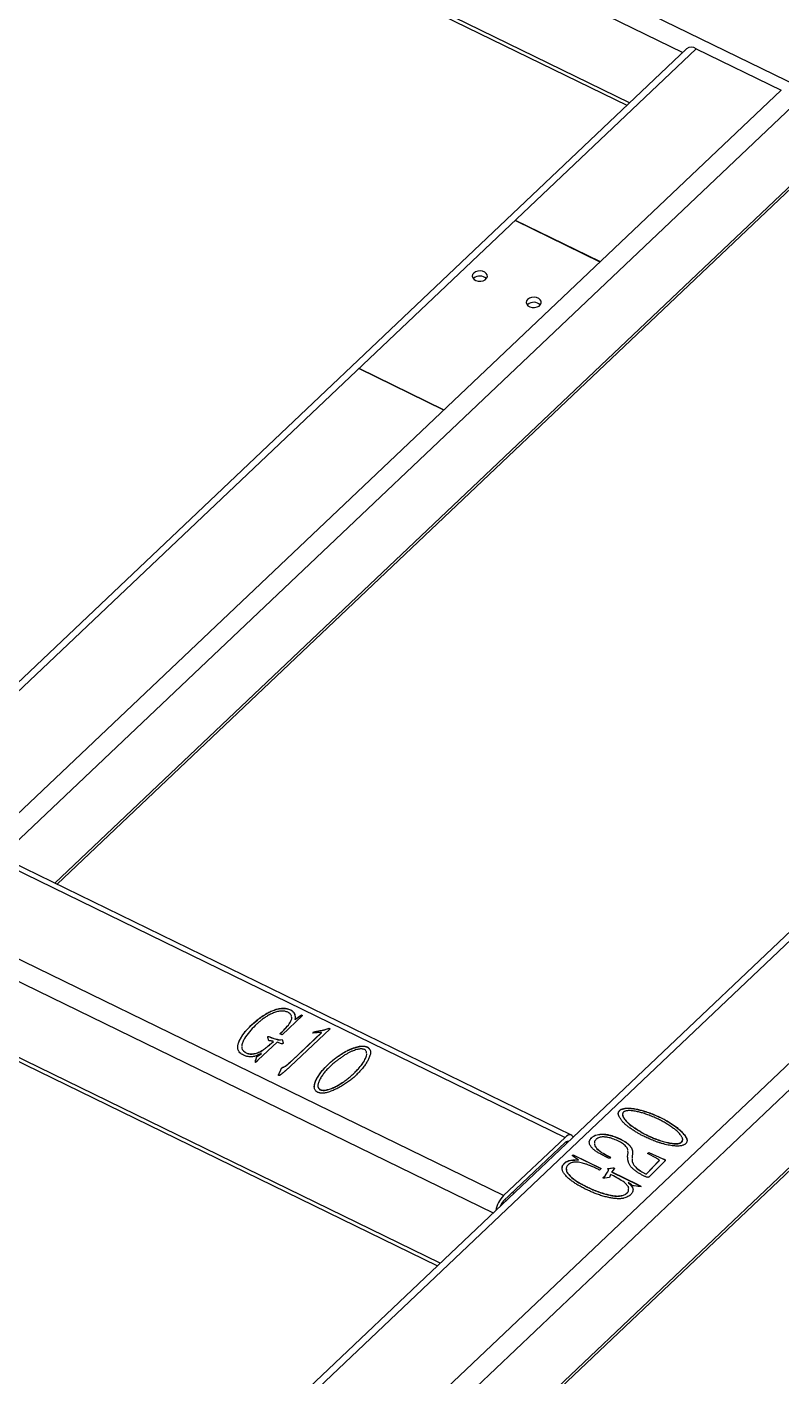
# Model space of a CAD drawing. Header units: millimetres. Extents: x 0 to 14850, y 0 to 10500.
# Drawn here: x 10816 to 12231, y 3456 to 5988 of the extents above; entities that cross this region are included whole.
import ezdxf

# ---------------------------------------------------------------- set-up
doc = ezdxf.new("R2010")
doc.units = ezdxf.units.MM
doc.header["$LTSCALE"] = 50

msp = doc.modelspace()

# ---------------------------------------------------------------- linework, layer by layer
for p, q in [((9587.6, 7139.7), (12046.7, 5940.6)), ((9587.9, 6989.4), (11942.1, 5841.4)), ((11947.1, 5846.2), (9589.4, 6995.9)), ((13343, 5350.3), (10986.4, 6499.4)), ((12053.9, 5947.4), (9555.6, 3578.8)), ((9567.4, 3573.1), (12072, 5947.6)), ((12072, 5947.6), (12231.3, 5869.9)), ((12231.3, 5869.9), (9726.7, 3495.4)), ((10767, 4430.9), (12253.1, 5839.9)), ((12254.9, 5696.1), (10868.3, 4381.5)), ((10872.3, 4379.6), (12251.6, 5687.3)), ((11732.6, 5625.3), (11732.6, 5625.3)), ((11732.6, 5625.3), (11891.1, 5547.9)), ((11891.2, 5548), (11732.6, 5625.3)), ((11732.6, 5625.3), (11732.6, 5625.3)), ((11891.1, 5547.9), (11891.2, 5548)), ((11654.6, 5516.8), (11653.7, 5515.9)), ((11755.8, 5467.4), (11755, 5466.5)), ((11439.2, 5347.2), (11439.2, 5347.2)), ((11439.2, 5347.2), (11597.8, 5269.8)), ((11597.8, 5269.9), (11439.2, 5347.2)), ((11439.2, 5347.1), (11439.2, 5347.2)), ((13336, 5322.2), (10392.2, 2531.2)), ((10392.4, 2514.4), (13354.2, 5322.4)), ((11597.8, 5269.8), (11597.8, 5269.9)), ((13513.4, 5244.7), (10395.2, 2288.4)), ((10406.3, 2248.2), (13535.2, 5214.7)), ((13537, 5070.9), (10408.1, 2104.4)), ((10404.8, 2095.6), (13533.8, 5062)), ((10746.1, 4430.9), (11825.8, 3904.4)), ((11837.7, 3908.8), (10758, 4435.3)), ((11710.4, 3795), (10630.7, 4321.5)), ((10615.3, 4287.1), (11691, 3762.6)), ((11591.4, 3668.2), (10617.1, 4143.3)), ((10621, 4134.2), (11586.4, 3663.4)), ((11251.6, 4127.2), (11251.6, 4127.5)), ((11333.2, 4133.1), (11295, 4096.8)), ((11310.2, 4143.6), (11310.2, 4143.9)), ((11318.6, 4125.9), (11330.9, 4134.2)), ((11318.6, 4125.6), (11330.9, 4133.9)), ((11319.3, 4128.8), (11318.6, 4125.9)), ((11330.9, 4134.2), (11333.2, 4133.1)), ((11330.9, 4133.9), (11330.9, 4134.2)), ((11330.9, 4133.9), (11333, 4132.9)), ((11385, 4108.3), (11309.9, 4037.3)), ((11318.6, 4125.6), (11318.6, 4125.9)), ((11352.4, 4100), (11354, 4102.7)), ((11352.6, 4100), (11354, 4102.4)), ((11354, 4102.4), (11354, 4102.7)), ((11377.4, 4107.5), (11382.9, 4109.3)), ((11377.4, 4107.2), (11382.9, 4109)), ((11377.4, 4107.2), (11377.4, 4107.5)), ((11382.9, 4109.3), (11385, 4108.3)), ((11382.9, 4109), (11382.9, 4109.3)), ((11382.9, 4109), (11384.8, 4108.1)), ((11285.2, 4083), (11250, 4049.7)), ((11270, 4085.7), (11268.2, 4091.9)), ((11270, 4093.8), (11274.7, 4091.6)), ((11270.1, 4093.5), (11270, 4093.8)), ((11273.2, 4085.4), (11270, 4085.7)), ((11270.1, 4093.5), (11274.7, 4091.2)), ((11274.1, 4080.7), (11278.6, 4084.6)), ((11274.1, 4080.4), (11278.6, 4084.3)), ((11274.1, 4080.4), (11274.1, 4080.7)), ((11274.7, 4091.6), (11279.5, 4090.2)), ((11274.7, 4091.2), (11274.7, 4091.6)), ((11274.7, 4091.2), (11279.5, 4089.9)), ((11278.6, 4084.3), (11278.6, 4084.6)), ((11279.5, 4090.2), (11285.3, 4088.4)), ((11279.5, 4089.9), (11279.5, 4090.2)), ((11279.5, 4089.9), (11285.3, 4088.1)), ((11293.4, 4080.2), (11285.2, 4083)), ((11285.3, 4088.1), (11285.3, 4088.4)), ((11295, 4096.8), (11290.8, 4098.7)), ((11292, 4087.6), (11294.6, 4088.3)), ((11292, 4087.3), (11294.6, 4088)), ((11292, 4087.3), (11292, 4087.6)), ((11294.9, 4079.7), (11293.4, 4080.2)), ((11294.6, 4088.3), (11296.6, 4081.9)), ((11294.6, 4088), (11294.6, 4088.3)), ((11294.6, 4088), (11296.6, 4081.6)), ((11296.6, 4081.6), (11296.6, 4081.9)), ((11313.4, 4048.8), (11368.9, 4101.1)), ((11313.4, 4048.5), (11368.9, 4100.8)), ((11368.9, 4101.1), (11352.4, 4100)), ((11368.9, 4100.8), (11368.9, 4101.1)), ((11225.8, 4063.6), (11225.8, 4063.9)), ((11245.1, 4048.9), (11245.9, 4051.1)), ((11245.9, 4051.1), (11246.6, 4054.2)), ((11245.9, 4050.8), (11246.6, 4053.9)), ((11245.9, 4050.8), (11245.9, 4051.1)), ((11246.6, 4053.9), (11246.6, 4054.2)), ((11247.7, 4056.7), (11249.7, 4057.8)), ((11247.7, 4056.4), (11249.7, 4057.5)), ((11247.7, 4056.4), (11247.7, 4056.7)), ((11249.7, 4057.8), (11255.9, 4062)), ((11249.7, 4057.5), (11255.9, 4061.7)), ((11249.7, 4057.5), (11249.7, 4057.8)), ((11255.9, 4061.7), (11255.9, 4062)), ((11455.4, 4073.4), (11455.4, 4073.7)), ((11245.1, 4048.6), (11245.9, 4050.8)), ((11245.1, 4048.6), (11245.1, 4048.9)), ((11289.4, 4024.9), (11292.3, 4030.7)), ((11289.4, 4024.5), (11292.3, 4030.4)), ((11292.3, 4030.4), (11292.3, 4030.7)), ((11313.4, 4048.5), (11313.4, 4048.8)), ((11385.2, 4044.7), (11385.2, 4045)), ((11438, 4032.9), (11438, 4033.2)), ((11288.5, 4022.6), (11289.4, 4024.9)), ((11288.5, 4022.3), (11289.4, 4024.5)), ((11288.5, 4022.3), (11288.5, 4022.6)), ((11289.4, 4024.5), (11289.4, 4024.9)), ((11365.9, 3993.9), (11365.9, 3994.2)), ((11929, 3955.3), (11929, 3955.6)), ((12010, 3939.1), (12010, 3939.4)), ((11825.8, 3904.4), (11710.4, 3795)), ((11876.1, 3904.1), (11876.1, 3904.4)), ((11974.5, 3911), (11974.5, 3911.3)), ((11710.5, 3785.2), (11825.9, 3894.6)), ((11829.8, 3894.2), (11827, 3895.6)), ((11938.1, 3896.3), (11938.1, 3896.6)), ((11943.4, 3868.1), (11944.1, 3876.1)), ((11943.4, 3867.8), (11944.1, 3875.8)), ((11944.1, 3876.1), (11943.8, 3879)), ((11944.1, 3875.8), (11943.8, 3878.7)), ((11944.1, 3875.8), (11944.1, 3876.1)), ((11952.6, 3875.8), (11951.8, 3866.3)), ((11980.9, 3874.4), (11982.9, 3876.2)), ((11997.3, 3865.6), (11980.9, 3874.4)), ((11981.1, 3874.3), (11982.9, 3875.9)), ((11982.9, 3876.2), (12009.3, 3864.4)), ((11982.9, 3875.9), (11982.9, 3876.2)), ((11982.9, 3875.9), (12009.3, 3864.1)), ((12044.6, 3895.1), (12044.6, 3895.4)), ((11824.6, 3855.6), (11824.6, 3855.9)), ((11839.1, 3870.1), (11840.8, 3871.7)), ((11851.2, 3861.8), (11839.1, 3870.1)), ((11839.3, 3870), (11840.8, 3871.4)), ((11840.8, 3871.7), (11893.5, 3846)), ((11840.8, 3871.4), (11840.8, 3871.7)), ((11840.8, 3871.4), (11893.3, 3845.8)), ((11846.9, 3862.2), (11851.2, 3861.8)), ((11847, 3861.9), (11846.9, 3862.2)), ((11847, 3861.9), (11851.2, 3861.5)), ((11851.2, 3861.5), (11851.2, 3861.8)), ((11904.9, 3870.3), (11911.2, 3867)), ((11904.9, 3870), (11904.9, 3870.3)), ((11904.9, 3870), (11911, 3866.8)), ((11911.2, 3867), (11909.1, 3865)), ((11951.8, 3866.3), (11951.8, 3864.6)), ((11978.1, 3835.6), (12002.2, 3860.1)), ((11978.1, 3835.3), (12002.2, 3859.8)), ((12010.9, 3857.5), (11983.8, 3830.4)), ((12002.2, 3859.8), (12002.2, 3860.1)), ((12002.9, 3860.9), (12002.9, 3861.3)), ((12009.3, 3864.1), (12009.3, 3864.4)), ((11828, 3845), (11828, 3844.6)), ((11893.5, 3846), (11890.7, 3843.1)), ((11897.6, 3828.4), (11897.7, 3828.7)), ((11897.7, 3829), (11901.1, 3832.2)), ((11897.7, 3828.7), (11901.1, 3831.9)), ((11897.7, 3828.7), (11897.7, 3829)), ((11909.5, 3829.1), (11900.5, 3827.8)), ((11901.1, 3832.2), (11903.1, 3835.5)), ((11901.1, 3831.9), (11903.1, 3835.2)), ((11901.1, 3831.9), (11901.1, 3832.2)), ((11903.1, 3835.5), (11905.8, 3839.4)), ((11903.1, 3835.2), (11905.8, 3839.1)), ((11903.1, 3835.2), (11903.1, 3835.5)), ((11905.8, 3839.1), (11905.8, 3839.4)), ((11906, 3845.8), (11915.5, 3847.2)), ((11907.1, 3844.1), (11906, 3845.8)), ((11906.2, 3845.5), (11915.5, 3846.9)), ((11910.1, 3831.2), (11909.5, 3829.1)), ((11917, 3831.9), (11911.3, 3834.9)), ((11917.9, 3845.1), (11913.7, 3839.4)), ((11913.7, 3839.4), (11962.2, 3815.8)), ((11913.7, 3839.1), (11913.7, 3839.4)), ((11913.7, 3839.1), (11962.2, 3815.5)), ((11915.5, 3846.9), (11915.5, 3847.2)), ((11918.7, 3846.1), (11917.9, 3845.1)), ((11970.2, 3839.9), (11978.1, 3835.6)), ((11970.2, 3839.6), (11970.2, 3839.9)), ((11970.2, 3839.6), (11978.1, 3835.3)), ((11978.1, 3835.3), (11978.1, 3835.6)), ((11727.4, 3801.2), (11730.3, 3799.8)), ((11867.3, 3811.1), (11867.3, 3811.4)), ((11941.1, 3798.8), (11941.1, 3799.1)), ((11950.4, 3815.5), (11944.2, 3819.7)), ((11944.2, 3819.4), (11944.2, 3819.7)), ((11951.9, 3814.1), (11950.4, 3815.5)), ((11960.1, 3813), (11955.5, 3813.4)), ((11963.3, 3812.4), (11960.1, 3813)), ((11962.2, 3815.5), (11962.2, 3815.8)), ((11715.7, 3786), (11712.8, 3787.4))]:
    msp.add_line(p, q)
at = {"flags": 128}
for points in [[(11654.4, 5526.5), (11652.4, 5523.6), (11651.8, 5520.5), (11652.7, 5517.4), (11655, 5514.6), (11658.6, 5512.6), (11662.9, 5511.4), (11667.6, 5511.3), (11672, 5512.2), (11675.9, 5514.1), (11678.6, 5516.7), (11680, 5519.7), (11679.8, 5522.9), (11678.1, 5525.9), (11675.1, 5528.3), (11671.2, 5529.9), (11666.6, 5530.6), (11662, 5530.2), (11657.8, 5528.8), (11654.4, 5526.5)], [(11755.7, 5477.1), (11753.6, 5474.3), (11753, 5471.1), (11753.9, 5468), (11756.3, 5465.3), (11759.8, 5463.2), (11764.1, 5462.1), (11768.8, 5462), (11773.3, 5462.9), (11777.1, 5464.7), (11779.8, 5467.3), (11781.2, 5470.4), (11781, 5473.6), (11779.4, 5476.5), (11776.4, 5478.9), (11772.4, 5480.6), (11767.8, 5481.2), (11763.2, 5480.8), (11759, 5479.4), (11755.7, 5477.1)], [(11840.9, 3904.7), (11840.4, 3906), (11838.9, 3908), (11836.9, 3909.1), (11834.5, 3909.3), (11831.8, 3908.6), (11828.8, 3906.9), (11825.8, 3904.4)], [(11825.9, 3894.6), (11827.4, 3895.9), (11828.9, 3896.7), (11830.3, 3897.1), (11831.5, 3897), (11832.3, 3896.6)]]:
    msp.add_lwpolyline(points, dxfattribs=at)
for centre, radius, start, end in [((12063.1, 5934.7), 15.7, 55.2656, 125.6687), ((11666.1, 5503.4), 17.6, 46.5508, 130.6916), ((11767.3, 5454), 17.6, 46.5508, 130.6916), ((11749.8, 3756.3), 55.2, 135.4812, 168.8278), ((11729.7, 3766.2), 27, 135.2475, 160.774)]:
    msp.add_arc(centre, radius, start, end)
for points, knots in [([(11224.1, 4057.9), (11222.8, 4058.5), (11220.2, 4059.6), (11217, 4062), (11214.4, 4064.6), (11212.8, 4066.9), (11212, 4068.9), (11211.6, 4070.6), (11211.4, 4072.4), (11211.5, 4074.3), (11211.7, 4076.4), (11212.2, 4078.7), (11212.9, 4081.2), (11213.8, 4083.8), (11215, 4086.6), (11216.4, 4089.5), (11218.1, 4092.4), (11220.7, 4096.4), (11224.1, 4101.1), (11228.5, 4106.5), (11233.4, 4111.6), (11238.8, 4116.8), (11244.8, 4122.2), (11249.3, 4125.7), (11251.6, 4127.5)], [0, 0, 0, 0, 0.040297, 0.08035, 0.119463, 0.157607, 0.177007, 0.197574, 0.220151, 0.244278, 0.270518, 0.29898, 0.330426, 0.364243, 0.400275, 0.437654, 0.47741, 0.518652, 0.599493, 0.673537, 0.746948, 0.826943, 0.911509, 1, 1, 1, 1]), ([(11211.6, 4073), (11211.6, 4073.5), (11211.3, 4077.3), (11214, 4084.4), (11219.5, 4094.9), (11227.9, 4105.8), (11238.9, 4117), (11247.4, 4123.8), (11251.6, 4127.2)], [0, 0, 0, 0, 0.022938, 0.185631, 0.348459, 0.565599, 0.782819, 1, 1, 1, 1]), ([(11306.8, 4138.5), (11305.9, 4138.9), (11304.1, 4139.8), (11301.1, 4140.7), (11298.1, 4141.3), (11294.9, 4141.6), (11291.6, 4141.5), (11288.1, 4140.9), (11284.4, 4140), (11280.5, 4138.7), (11276.7, 4137.2), (11272.9, 4135.4), (11269.3, 4133.5), (11264.8, 4130.8), (11259.7, 4127.4), (11254.2, 4123.1), (11249.2, 4118.8), (11246.1, 4115.8), (11244.5, 4114.4)], [0, 0, 0, 0, 0.04294, 0.083349, 0.123646, 0.163272, 0.204759, 0.249858, 0.29949, 0.354079, 0.41151, 0.468829, 0.525993, 0.583086, 0.69442, 0.798848, 0.899696, 1, 1, 1, 1]), ([(11251.6, 4127.5), (11253.6, 4129), (11257.7, 4131.9), (11263.3, 4135.5), (11268.1, 4138.2), (11271.9, 4140.1), (11275.8, 4141.9), (11279.8, 4143.4), (11283.7, 4144.7), (11287.4, 4145.7), (11290.9, 4146.4), (11294.1, 4146.7), (11297, 4146.7), (11299.5, 4146.7), (11301.7, 4146.5), (11304.2, 4146), (11307, 4145.2), (11309.1, 4144.4), (11310.2, 4143.9)], [0, 0, 0, 0, 0.126942, 0.261461, 0.330176, 0.398271, 0.466105, 0.533434, 0.597742, 0.655448, 0.707397, 0.75438, 0.796614, 0.833743, 0.865303, 0.893055, 0.945167, 1, 1, 1, 1]), ([(11251.6, 4127.2), (11253.6, 4128.7), (11257.8, 4131.6), (11263.3, 4135.2), (11268.1, 4137.9), (11271.9, 4139.8), (11275.8, 4141.6), (11279.8, 4143.1), (11283.7, 4144.4), (11287.4, 4145.4), (11290.9, 4146.1), (11294.1, 4146.4), (11297, 4146.4), (11299.5, 4146.4), (11301.7, 4146.2), (11304.2, 4145.7), (11307, 4144.9), (11309.1, 4144.1), (11310.2, 4143.6)], [0, 0, 0, 0, 0.126942, 0.261461, 0.330176, 0.398271, 0.466105, 0.533434, 0.597742, 0.655448, 0.707397, 0.75438, 0.796614, 0.833743, 0.865303, 0.893055, 0.945167, 1, 1, 1, 1]), ([(11290.8, 4098.7), (11294, 4101.8), (11300.4, 4107.9), (11307.4, 4116), (11311.6, 4122.9), (11313.3, 4127.2), (11312.7, 4129.5), (11312.6, 4130)], [0, 0, 0, 0, 0.319552, 0.639068, 0.798825, 0.958397, 1, 1, 1, 1]), ([(11290.8, 4098.4), (11294, 4101.4), (11300.4, 4107.6), (11307.4, 4115.7), (11311.6, 4122.6), (11313.3, 4126.9), (11312.7, 4129.2), (11312.6, 4129.7)], [0, 0, 0, 0, 0.319552, 0.639068, 0.798825, 0.958397, 1, 1, 1, 1]), ([(11312.3, 4131.1), (11312.2, 4132.1), (11311.9, 4135), (11308.8, 4137.1), (11306.8, 4138.5)], [0, 0, 0, 0, 0.346639, 1, 1, 1, 1]), ([(11310.2, 4143.9), (11310.8, 4143.6), (11312, 4143), (11313.6, 4141.9), (11315, 4140.7), (11316.6, 4139.1), (11318, 4136.7), (11318.7, 4134.2), (11319, 4132.2), (11319.2, 4130.8), (11319.3, 4129.7), (11319.3, 4129.1), (11319.3, 4128.8)], [0, 0, 0, 0, 0.0935799, 0.1825326, 0.2691195, 0.3543402, 0.5285132, 0.7140203, 0.8062506, 0.8835329, 0.9481313, 1, 1, 1, 1]), ([(11310.2, 4143.6), (11312, 4142.6), (11315.5, 4140.5), (11318.4, 4136.1), (11318.6, 4133.1), (11318.7, 4131.7)], [0, 0, 0, 0, 0.345362, 0.690944, 1, 1, 1, 1]), ([(11244.5, 4114.4), (11240.7, 4110.5), (11233, 4102.7), (11225.2, 4092.2), (11220.9, 4083.4), (11218.7, 4078.5), (11218.9, 4075.8), (11219, 4075.4)], [0, 0, 0, 0, 0.32489, 0.649584, 0.812036, 0.974239, 1, 1, 1, 1]), ([(11354, 4102.7), (11355.5, 4102.9), (11358.2, 4103.2), (11361.9, 4103.8), (11365, 4104.3), (11368.5, 4105.1), (11372.6, 4106.1), (11375.7, 4107), (11377.4, 4107.5)], [0, 0, 0, 0, 0.179531, 0.336538, 0.468031, 0.576276, 0.779806, 1, 1, 1, 1]), ([(11354, 4102.4), (11355.5, 4102.6), (11358.2, 4102.9), (11361.9, 4103.5), (11365, 4104), (11368.5, 4104.8), (11372.6, 4105.8), (11375.8, 4106.7), (11377.4, 4107.2)], [0, 0, 0, 0, 0.179531, 0.336538, 0.468031, 0.576276, 0.779806, 1, 1, 1, 1]), ([(11225.8, 4063.9), (11226.7, 4063.5), (11228.5, 4062.5), (11231.7, 4061.6), (11235.1, 4061), (11238.8, 4061), (11242.8, 4061.5), (11246.8, 4062.6), (11250.9, 4064.1), (11254.7, 4066.1), (11258.4, 4068.3), (11261.8, 4070.8), (11265, 4073.2), (11268, 4075.6), (11271.1, 4078.1), (11273.1, 4079.8), (11274.1, 4080.7)], [0, 0, 0, 0, 0.0559284, 0.1123841, 0.1707592, 0.2308514, 0.2953738, 0.3670512, 0.4436665, 0.5233505, 0.6053367, 0.6874243, 0.7668011, 0.8413113, 0.9168929, 1, 1, 1, 1]), ([(11225.8, 4063.6), (11226.7, 4063.2), (11228.5, 4062.2), (11231.7, 4061.3), (11235.1, 4060.7), (11238.8, 4060.7), (11242.8, 4061.2), (11246.8, 4062.3), (11250.9, 4063.8), (11254.7, 4065.8), (11258.4, 4068), (11261.8, 4070.5), (11265, 4072.9), (11268, 4075.3), (11271.1, 4077.7), (11273.1, 4079.5), (11274.1, 4080.4)], [0, 0, 0, 0, 0.0559284, 0.1123841, 0.1707592, 0.2308514, 0.2953738, 0.3670512, 0.4436665, 0.5233505, 0.6053367, 0.6874243, 0.7668011, 0.8413113, 0.9168929, 1, 1, 1, 1]), ([(11268.2, 4091.9), (11268.1, 4092.2), (11267.8, 4092.7), (11267.9, 4093.5), (11268.5, 4093.7), (11268.9, 4093.9), (11269.5, 4093.9), (11269.8, 4093.9), (11270, 4093.8)], [0, 0, 0, 0, 0.347684, 0.526033, 0.647272, 0.746954, 0.855934, 1, 1, 1, 1]), ([(11267.9, 4092.8), (11267.9, 4092.8), (11267.9, 4092.9), (11267.9, 4093.2), (11268.4, 4093.4), (11268.9, 4093.6), (11269.5, 4093.6), (11269.9, 4093.6), (11270.1, 4093.5)], [0, 0, 0, 0, 0.005563, 0.187216, 0.38571, 0.59129, 0.796214, 1, 1, 1, 1]), ([(11278.6, 4084.6), (11277.9, 4084.7), (11276.8, 4084.9), (11275.2, 4085.1), (11274.1, 4085.3), (11273.4, 4085.4), (11273.2, 4085.4)], [0, 0, 0, 0, 0.362799, 0.652475, 0.863991, 1, 1, 1, 1]), ([(11285.3, 4088.4), (11285.7, 4088.3), (11286.7, 4087.9), (11288.5, 4087.6), (11290.4, 4087.3), (11291.6, 4087.5), (11292, 4087.6)], [0, 0, 0, 0, 0.191517, 0.498743, 0.8058, 1, 1, 1, 1]), ([(11285.3, 4088.1), (11285.7, 4088), (11286.7, 4087.6), (11288.5, 4087.3), (11290.4, 4087), (11291.6, 4087.2), (11292, 4087.3)], [0, 0, 0, 0, 0.191517, 0.498743, 0.8058, 1, 1, 1, 1]), ([(11296.6, 4081.9), (11296.6, 4081.6), (11296.7, 4081), (11296.2, 4080.3), (11295.6, 4079.8), (11295.1, 4079.7), (11294.9, 4079.7)], [0, 0, 0, 0, 0.316288, 0.601624, 0.845531, 1, 1, 1, 1]), ([(11219, 4074.4), (11219.1, 4073.5), (11219.1, 4071.1), (11221, 4067.3), (11224.2, 4065), (11225.8, 4063.9)], [0, 0, 0, 0, 0.215112, 0.607937, 1, 1, 1, 1]), ([(11219, 4074.1), (11219.1, 4073.2), (11219.1, 4070.8), (11221, 4066.9), (11224.2, 4064.7), (11225.8, 4063.6)], [0, 0, 0, 0, 0.215112, 0.607937, 1, 1, 1, 1]), ([(11255.9, 4062), (11255.3, 4061.7), (11253.7, 4061), (11251.1, 4059.7), (11247.8, 4058.2), (11244.5, 4057), (11241.6, 4056.1), (11239.1, 4055.7), (11236.6, 4055.5), (11234, 4055.6), (11231.3, 4055.8), (11228.8, 4056.3), (11226.4, 4057), (11224.9, 4057.6), (11224.1, 4057.9)], [0, 0, 0, 0, 0.066569, 0.160877, 0.276929, 0.408906, 0.478612, 0.549607, 0.62194, 0.698408, 0.775595, 0.849575, 0.925117, 1, 1, 1, 1]), ([(11246.6, 4054.2), (11246.7, 4054.7), (11246.8, 4055.6), (11247.4, 4056.4), (11247.7, 4056.7)], [0, 0, 0, 0, 0.5631158, 1, 1, 1, 1]), ([(11246.6, 4053.9), (11246.7, 4054.4), (11246.8, 4055.3), (11247.4, 4056.1), (11247.7, 4056.4)], [0, 0, 0, 0, 0.5631158, 1, 1, 1, 1]), ([(11385.2, 4045), (11386.7, 4046.2), (11389.6, 4048.7), (11394.4, 4052.5), (11399.6, 4056.3), (11405, 4060.2), (11410.8, 4063.8), (11416.6, 4067.1), (11422.6, 4069.9), (11427.7, 4071.8), (11431.6, 4073.1), (11434.3, 4073.8), (11436.8, 4074.5), (11439.2, 4075), (11441.3, 4075.5), (11443.2, 4075.7), (11444.9, 4075.9), (11446.9, 4075.8), (11449.1, 4075.6), (11451.5, 4075.2), (11453.6, 4074.6), (11454.8, 4074), (11455.4, 4073.7)], [0, 0, 0, 0, 0.079162, 0.161782, 0.249201, 0.340234, 0.430837, 0.51702, 0.598747, 0.676918, 0.713758, 0.747574, 0.778197, 0.806144, 0.83134, 0.853539, 0.873468, 0.890757, 0.921914, 0.950142, 0.97595, 1, 1, 1, 1]), ([(11385.2, 4044.7), (11386.7, 4045.9), (11389.6, 4048.4), (11394.4, 4052.2), (11399.6, 4056), (11405.1, 4059.9), (11410.8, 4063.5), (11416.6, 4066.8), (11422.6, 4069.6), (11427.7, 4071.5), (11431.6, 4072.7), (11434.3, 4073.5), (11436.8, 4074.2), (11439.2, 4074.7), (11441.3, 4075.1), (11443.2, 4075.4), (11444.9, 4075.6), (11446.9, 4075.5), (11449.1, 4075.3), (11451.5, 4074.9), (11453.7, 4074.3), (11454.8, 4073.7), (11455.4, 4073.4)], [0, 0, 0, 0, 0.079162, 0.161782, 0.249201, 0.340234, 0.430837, 0.51702, 0.598747, 0.676918, 0.713758, 0.747574, 0.778197, 0.806144, 0.83134, 0.853539, 0.873468, 0.890757, 0.921914, 0.950142, 0.97595, 1, 1, 1, 1]), ([(11450.1, 4069), (11449.6, 4069.2), (11448.7, 4069.6), (11446.9, 4070), (11444.9, 4070.3), (11442.6, 4070.5), (11439.7, 4070.2), (11436.4, 4069.5), (11432.4, 4068.4), (11427.9, 4066.8), (11423, 4064.8), (11417.9, 4062.1), (11412.6, 4059.1), (11407.4, 4055.5), (11402.3, 4051.9), (11397.7, 4048.4), (11393.6, 4045.2), (11391.2, 4043.2), (11390, 4042.2)], [0, 0, 0, 0, 0.021709, 0.045618, 0.072295, 0.102556, 0.138484, 0.184206, 0.240701, 0.307852, 0.384183, 0.467422, 0.558229, 0.657349, 0.756345, 0.846549, 0.927595, 1, 1, 1, 1]), ([(11455.4, 4073.7), (11455.9, 4073.4), (11456.9, 4072.7), (11458, 4071.3), (11459.1, 4069.8), (11460.1, 4068), (11460.8, 4065.8), (11460.9, 4063.4), (11460.5, 4060.7), (11459.3, 4056.6), (11457.2, 4051.4), (11454.5, 4046.2), (11451.8, 4042), (11449.5, 4038.8), (11446.8, 4035.4), (11442.9, 4030.8), (11437.7, 4025), (11433.1, 4020.5), (11430.8, 4018.3)], [0, 0, 0, 0, 0.02273, 0.04801, 0.076074, 0.107778, 0.143179, 0.182167, 0.226682, 0.276747, 0.383633, 0.491304, 0.547354, 0.606211, 0.667897, 0.732941, 0.866211, 1, 1, 1, 1]), ([(11438, 4033.2), (11440.3, 4036), (11445, 4041.6), (11449.8, 4049), (11452.3, 4055.2), (11453.8, 4058.9), (11453.5, 4061), (11453.5, 4061.4)], [0, 0, 0, 0, 0.317179, 0.634219, 0.792859, 0.951286, 1, 1, 1, 1]), ([(11438, 4032.9), (11440.3, 4035.7), (11445, 4041.3), (11449.8, 4048.7), (11452.3, 4054.9), (11453.8, 4058.6), (11453.5, 4060.6), (11453.5, 4061.1)], [0, 0, 0, 0, 0.317179, 0.634219, 0.792859, 0.951286, 1, 1, 1, 1]), ([(11453.4, 4062.4), (11453.4, 4063.2), (11453.4, 4065.6), (11451.4, 4067.6), (11450.1, 4069)], [0, 0, 0, 0, 0.328399, 1, 1, 1, 1]), ([(11455.4, 4073.4), (11456.8, 4072), (11459.7, 4069.3), (11461, 4065.6), (11460.7, 4063.6), (11460.7, 4063.4)], [0, 0, 0, 0, 0.463307, 0.92797, 1, 1, 1, 1]), ([(11250, 4049.7), (11249.6, 4049.3), (11248.9, 4048.6), (11247.8, 4047.6), (11246.9, 4046.8), (11246.1, 4046.1), (11245.6, 4045.6), (11245.1, 4045.4), (11244.8, 4045.1), (11244.3, 4045.2), (11244.7, 4046.1), (11244.6, 4047), (11244.7, 4048), (11245, 4048.7), (11245.1, 4048.9)], [0, 0, 0, 0, 0.146407, 0.275169, 0.381218, 0.46708, 0.532905, 0.57648, 0.602834, 0.610817, 0.677075, 0.800996, 0.923103, 1, 1, 1, 1]), ([(11244.6, 4045.6), (11244.6, 4045.8), (11244.7, 4046.8), (11244.9, 4047.8), (11245.1, 4048.6)], [0, 0, 0, 0, 0.213532, 1, 1, 1, 1]), ([(11309.9, 4037.3), (11309.2, 4036.7), (11307.8, 4035.5), (11306, 4033.7), (11304.2, 4032.2), (11302.7, 4030.8), (11301.3, 4029.5), (11300.1, 4028.5), (11299.1, 4027.5), (11297.4, 4026.1), (11295.2, 4024.2), (11292.6, 4022.3), (11290.7, 4021), (11289.7, 4020.5), (11288.8, 4020.1), (11288.5, 4020.4), (11288.3, 4020.5)], [0, 0, 0, 0, 0.103599, 0.19864, 0.284091, 0.36098, 0.429353, 0.488121, 0.538319, 0.580018, 0.724491, 0.862106, 0.919509, 0.96003, 0.982882, 1, 1, 1, 1]), ([(11292.3, 4030.7), (11292.5, 4031.3), (11292.9, 4032.3), (11293.5, 4033.6), (11293.9, 4034.4), (11294.3, 4035), (11295.3, 4035.3), (11296.5, 4035.9), (11298, 4036.6), (11299.7, 4037.6), (11301.5, 4038.6), (11303.3, 4039.8), (11305.1, 4041.3), (11306.8, 4042.7), (11308.3, 4044), (11309.8, 4045.4), (11311.5, 4047), (11312.8, 4048.1), (11313.4, 4048.8)], [0, 0, 0, 0, 0.076273, 0.131881, 0.169534, 0.187149, 0.215002, 0.258839, 0.314447, 0.378955, 0.447958, 0.518366, 0.596387, 0.689627, 0.746557, 0.817938, 0.901731, 1, 1, 1, 1]), ([(11292.3, 4030.4), (11292.5, 4031), (11292.9, 4032), (11293.5, 4033.3), (11293.9, 4034.1), (11294.3, 4034.7), (11295.3, 4035), (11296.5, 4035.6), (11298, 4036.3), (11299.7, 4037.3), (11301.5, 4038.3), (11303.3, 4039.5), (11305.1, 4040.9), (11306.8, 4042.4), (11308.4, 4043.7), (11309.8, 4045.1), (11311.5, 4046.7), (11312.8, 4047.8), (11313.4, 4048.5)], [0, 0, 0, 0, 0.076273, 0.131881, 0.169534, 0.187149, 0.215002, 0.258839, 0.314447, 0.378955, 0.447958, 0.518366, 0.596387, 0.689627, 0.746557, 0.817938, 0.901731, 1, 1, 1, 1]), ([(11360.5, 3989.6), (11360, 3989.9), (11358.9, 3990.6), (11357.7, 3991.9), (11356.7, 3993.5), (11355.7, 3995.4), (11355.2, 3997.6), (11355.1, 4000.2), (11355.5, 4003.1), (11356.4, 4006.4), (11357.6, 4009.8), (11359.3, 4013.4), (11361.2, 4017.1), (11363.5, 4020.8), (11366.1, 4024.4), (11368.8, 4027.9), (11371.5, 4031.2), (11374.4, 4034.3), (11377.3, 4037.2), (11380.1, 4040), (11382.7, 4042.5), (11384.4, 4044.2), (11385.2, 4045)], [0, 0, 0, 0, 0.022559, 0.04753, 0.075764, 0.108128, 0.144586, 0.186706, 0.234382, 0.28901, 0.347703, 0.408776, 0.472291, 0.538575, 0.605082, 0.669184, 0.730979, 0.790967, 0.848094, 0.90204, 0.952807, 1, 1, 1, 1]), ([(11355.3, 3999.4), (11355.4, 4000.8), (11355.7, 4004.8), (11358.2, 4011.1), (11363.3, 4020.7), (11372.1, 4032.2), (11380.8, 4040.5), (11385.2, 4044.7)], [0, 0, 0, 0, 0.084516, 0.237075, 0.389688, 0.694723, 1, 1, 1, 1]), ([(11390, 4042.2), (11389.3, 4041.6), (11387.8, 4040.2), (11385.5, 4038.1), (11383, 4035.6), (11379.4, 4032), (11375, 4027.1), (11370.4, 4020.9), (11366.4, 4014.7), (11363.9, 4009.5), (11362.5, 4005.6), (11362, 4003), (11361.8, 4000.8), (11362.2, 3998.9), (11362.8, 3997.3), (11363.7, 3996), (11364.6, 3995), (11365.5, 3994.5), (11365.9, 3994.2)], [0, 0, 0, 0, 0.04411, 0.094122, 0.149141, 0.21009, 0.338654, 0.469694, 0.598402, 0.71975, 0.774971, 0.823166, 0.8644, 0.899455, 0.9302, 0.956478, 0.97936, 1, 1, 1, 1]), ([(11365.9, 3994.2), (11366.3, 3994), (11367.2, 3993.6), (11368.8, 3993.2), (11370.7, 3993), (11373, 3992.8), (11375.6, 3993), (11378.6, 3993.5), (11382, 3994.4), (11385.6, 3995.6), (11389.4, 3997.1), (11393.2, 3998.8), (11396.9, 4000.6), (11401.7, 4003.4), (11407.7, 4007.1), (11414.4, 4011.9), (11420.8, 4016.8), (11425.6, 4020.9), (11429.3, 4024.3), (11432.1, 4027), (11435, 4030), (11437, 4032.1), (11438, 4033.2)], [0, 0, 0, 0, 0.015408, 0.033097, 0.052932, 0.075934, 0.102491, 0.133931, 0.170723, 0.213364, 0.259101, 0.305511, 0.352559, 0.400289, 0.498316, 0.599841, 0.69964, 0.792107, 0.838652, 0.888494, 0.942393, 1, 1, 1, 1]), ([(11365.9, 3993.9), (11366.3, 3993.7), (11367.2, 3993.3), (11368.8, 3992.9), (11370.7, 3992.7), (11373, 3992.5), (11375.6, 3992.6), (11378.6, 3993.2), (11382, 3994.1), (11385.6, 3995.3), (11389.4, 3996.8), (11393.2, 3998.5), (11396.9, 4000.3), (11401.8, 4003.1), (11407.7, 4006.8), (11414.4, 4011.6), (11420.8, 4016.5), (11425.6, 4020.6), (11429.3, 4024), (11432.1, 4026.7), (11435, 4029.7), (11437, 4031.8), (11438, 4032.9)], [0, 0, 0, 0, 0.015408, 0.033097, 0.052932, 0.075934, 0.102491, 0.133931, 0.170723, 0.213364, 0.259101, 0.305511, 0.352559, 0.400289, 0.498316, 0.599841, 0.69964, 0.792107, 0.838652, 0.888494, 0.942393, 1, 1, 1, 1]), ([(11288.3, 4020.5), (11288.3, 4020.5), (11288.2, 4020.7), (11288.1, 4021.1), (11288.1, 4021.8), (11288.3, 4022.3), (11288.5, 4022.6)], [0, 0, 0, 0, 0.055423, 0.244187, 0.536828, 1, 1, 1, 1]), ([(11288.2, 4021.1), (11288.1, 4021.2), (11288, 4021.6), (11288.3, 4022), (11288.5, 4022.3)], [0, 0, 0, 0, 0.256342, 1, 1, 1, 1]), ([(11430.8, 4018.3), (11428.7, 4016.6), (11424.5, 4013.1), (11417.7, 4007.9), (11410.1, 4002.7), (11403.2, 3998.7), (11397.3, 3995.6), (11392.9, 3993.5), (11388.4, 3991.7), (11384, 3990), (11379.8, 3988.7), (11376, 3987.7), (11372.5, 3987.3), (11369.3, 3987.3), (11366.6, 3987.5), (11364.2, 3988), (11362.1, 3988.7), (11361, 3989.3), (11360.5, 3989.6)], [0, 0, 0, 0, 0.110036, 0.225742, 0.347348, 0.474212, 0.537978, 0.5993, 0.658483, 0.715922, 0.768904, 0.815252, 0.855491, 0.89069, 0.922135, 0.950025, 0.976017, 1, 1, 1, 1]), ([(11362, 4000.4), (11362, 4000.2), (11361.9, 3998.9), (11362.8, 3996.5), (11364.9, 3994.8), (11365.9, 3993.9)], [0, 0, 0, 0, 0.081082, 0.54253, 1, 1, 1, 1]), ([(11970.4, 3908.1), (11968.6, 3909), (11965, 3911), (11959.5, 3914.2), (11953.9, 3917.7), (11948.3, 3921.4), (11943, 3925.3), (11938.2, 3929.3), (11934.3, 3933.3), (11931.5, 3936.8), (11929.7, 3939.4), (11928.5, 3941.3), (11927.6, 3943), (11926.8, 3944.6), (11926.3, 3946), (11925.9, 3947.3), (11925.7, 3948.5), (11925.8, 3949.9), (11926.2, 3951.4), (11926.8, 3953), (11927.7, 3954.4), (11928.5, 3955.3), (11929, 3955.6)], [0, 0, 0, 0, 0.079171, 0.161801, 0.249231, 0.340275, 0.430889, 0.517082, 0.59882, 0.677, 0.713844, 0.747664, 0.778515, 0.806224, 0.831423, 0.853903, 0.873834, 0.891125, 0.922286, 0.950136, 0.975947, 1, 1, 1, 1]), ([(11926.2, 3948.9), (11926.1, 3949.6), (11925.9, 3951.9), (11927.7, 3953.9), (11929, 3955.3)], [0, 0, 0, 0, 0.273959, 1, 1, 1, 1]), ([(11929, 3955.6), (11929.4, 3956), (11930.5, 3956.7), (11932.5, 3957.5), (11934.8, 3958.2), (11937.4, 3958.9), (11940.6, 3959.4), (11944.1, 3959.5), (11948.1, 3959.3), (11954, 3958.5), (11961.7, 3957.1), (11969.3, 3955.3), (11975.4, 3953.5), (11980.1, 3951.9), (11985, 3950.2), (11991.8, 3947.6), (12000.2, 3944), (12006.7, 3940.9), (12010, 3939.4)], [0, 0, 0, 0, 0.022728, 0.048006, 0.076068, 0.107769, 0.143167, 0.182152, 0.22687, 0.27693, 0.383669, 0.49133, 0.547375, 0.606228, 0.667909, 0.73299, 0.866222, 1, 1, 1, 1]), ([(11929, 3955.3), (11929.4, 3955.7), (11930.5, 3956.4), (11932.5, 3957.2), (11934.8, 3957.9), (11937.4, 3958.6), (11940.6, 3959.1), (11944.1, 3959.2), (11948.1, 3959), (11954.1, 3958.2), (11961.7, 3956.8), (11969.3, 3955), (11975.4, 3953.2), (11980.1, 3951.6), (11985, 3949.9), (11991.8, 3947.3), (12000.2, 3943.7), (12006.7, 3940.6), (12010, 3939.1)], [0, 0, 0, 0, 0.022728, 0.048006, 0.076068, 0.107769, 0.143167, 0.182152, 0.22687, 0.27693, 0.383669, 0.49133, 0.547375, 0.606228, 0.667909, 0.73299, 0.866222, 1, 1, 1, 1]), ([(11935.8, 3952.1), (11935.5, 3951.8), (11934.9, 3951.1), (11934.3, 3949.9), (11933.9, 3948.5), (11933.6, 3946.9), (11933.9, 3945), (11934.9, 3942.7), (11936.5, 3940), (11938.8, 3936.9), (11941.8, 3933.6), (11945.6, 3930.2), (11950, 3926.6), (11955.2, 3923.1), (11960.5, 3919.7), (11965.5, 3916.5), (11970.1, 3913.8), (11973.1, 3912.1), (11974.5, 3911.3)], [0, 0, 0, 0, 0.021711, 0.045622, 0.072301, 0.102157, 0.138444, 0.18417, 0.24067, 0.307826, 0.384163, 0.467408, 0.558221, 0.657268, 0.756272, 0.846538, 0.92759, 1, 1, 1, 1]), ([(11988.2, 3944.2), (11986.7, 3944.7), (11983.8, 3945.9), (11979.4, 3947.5), (11975.3, 3948.9), (11970.2, 3950.5), (11963.8, 3952.2), (11957.3, 3953.6), (11952.2, 3954.3), (11948.7, 3954.6), (11945.6, 3954.7), (11942.9, 3954.4), (11940.6, 3954), (11938.6, 3953.5), (11937, 3952.9), (11936.2, 3952.3), (11935.8, 3952.1)], [0, 0, 0, 0, 0.09306, 0.180004, 0.261595, 0.337191, 0.481996, 0.627785, 0.697168, 0.758339, 0.813189, 0.861748, 0.904244, 0.941102, 0.972948, 1, 1, 1, 1]), ([(11934, 3947), (11934, 3945.8), (11934.2, 3943.1), (11938.5, 3936.8), (11946.5, 3928.4), (11960.2, 3919.4), (11969.7, 3913.8), (11974.5, 3911)], [0, 0, 0, 0, 0.075462, 0.167995, 0.444914, 0.722414, 1, 1, 1, 1]), ([(12044.6, 3895.4), (12044.9, 3895.6), (12045.5, 3896.3), (12046.2, 3897.4), (12046.5, 3898.7), (12046.8, 3900.2), (12046.6, 3902), (12045.8, 3904), (12044.6, 3906.3), (12042.8, 3908.8), (12040.7, 3911.4), (12038.2, 3914), (12035.5, 3916.5), (12031.6, 3919.8), (12026.1, 3923.7), (12019.2, 3928.3), (12012, 3932.6), (12006.1, 3935.9), (12001.1, 3938.3), (11997.1, 3940.2), (11992.8, 3942.2), (11989.8, 3943.5), (11988.2, 3944.2)], [0, 0, 0, 0, 0.015405, 0.033091, 0.053255, 0.076253, 0.102805, 0.134001, 0.170989, 0.213622, 0.259197, 0.305599, 0.352638, 0.400454, 0.49839, 0.599897, 0.699678, 0.792149, 0.838681, 0.888514, 0.942403, 1, 1, 1, 1]), ([(12010, 3939.4), (12012.5, 3938), (12017.5, 3935.2), (12025.1, 3930.6), (12032.6, 3925.5), (12038.5, 3920.8), (12042.9, 3916.8), (12045.9, 3913.8), (12048.6, 3910.7), (12051, 3907.8), (12052.9, 3904.9), (12054.2, 3902.3), (12054.9, 3899.9), (12054.9, 3897.8), (12054.5, 3895.9), (12053.7, 3894.3), (12052.7, 3892.8), (12051.8, 3892.1), (12051.4, 3891.7)], [0, 0, 0, 0, 0.110015, 0.2257, 0.347283, 0.474026, 0.537901, 0.599212, 0.658384, 0.715635, 0.768607, 0.815184, 0.855132, 0.890326, 0.921765, 0.950034, 0.976022, 1, 1, 1, 1]), ([(12010, 3939.1), (12015.6, 3935.9), (12026.8, 3929.6), (12039, 3920.3), (12047.3, 3912.2), (12051.6, 3906.7), (12054.3, 3902.3), (12054.6, 3900), (12054.7, 3899)], [0, 0, 0, 0, 0.2897458, 0.5793481, 0.7242071, 0.8690434, 0.94147, 1, 1, 1, 1]), ([(11871.5, 3895.6), (11871.4, 3895.6), (11871.2, 3897.2), (11873, 3900.2), (11875.1, 3902.8), (11876.1, 3904.1)], [0, 0, 0, 0, 0.0207165, 0.5099506, 1, 1, 1, 1]), ([(11891, 3873.8), (11890, 3874.4), (11888, 3875.6), (11885.1, 3877.3), (11882.7, 3879), (11880.4, 3880.7), (11878.4, 3882.5), (11876.6, 3884.6), (11874.8, 3886.8), (11873.3, 3889.3), (11872, 3891.8), (11871.4, 3894.2), (11871.3, 3896.5), (11872, 3898.5), (11873, 3900.3), (11874, 3901.9), (11874.9, 3903.2), (11875.7, 3904), (11876.1, 3904.4)], [0, 0, 0, 0, 0.077393, 0.14959, 0.216906, 0.279302, 0.341599, 0.40834, 0.480375, 0.557792, 0.633326, 0.701288, 0.762341, 0.820201, 0.873098, 0.920887, 0.962722, 1, 1, 1, 1]), ([(11876.1, 3904.4), (11876.6, 3904.8), (11877.7, 3905.7), (11879.6, 3906.8), (11881.6, 3907.8), (11884.5, 3908.9), (11888.4, 3909.9), (11892.6, 3910.5), (11896, 3910.5), (11898.7, 3910.4), (11901.6, 3910.2), (11905.6, 3909.6), (11910.6, 3908.5), (11916.4, 3906.7), (11922.2, 3904.5), (11927.9, 3902.1), (11933.2, 3899.5), (11936.5, 3897.6), (11938.1, 3896.6)], [0, 0, 0, 0, 0.035163, 0.070469, 0.105261, 0.141098, 0.21197, 0.282959, 0.31987, 0.358135, 0.399412, 0.443017, 0.533126, 0.62371, 0.717161, 0.814697, 0.910523, 1, 1, 1, 1]), ([(11876.1, 3904.1), (11876.6, 3904.5), (11877.7, 3905.4), (11879.6, 3906.5), (11881.6, 3907.5), (11884.5, 3908.6), (11888.4, 3909.6), (11892.6, 3910.2), (11896, 3910.2), (11898.7, 3910.1), (11901.6, 3909.8), (11905.6, 3909.2), (11910.6, 3908.2), (11916.4, 3906.4), (11922.2, 3904.2), (11927.9, 3901.8), (11933.2, 3899.2), (11936.5, 3897.3), (11938.1, 3896.3)], [0, 0, 0, 0, 0.035163, 0.070469, 0.105261, 0.141098, 0.21197, 0.282959, 0.31987, 0.358135, 0.399412, 0.443017, 0.533126, 0.62371, 0.717161, 0.814697, 0.910523, 1, 1, 1, 1]), ([(11884.4, 3900.8), (11883.1, 3899.4), (11881.1, 3897.3), (11881.2, 3894.9), (11881.2, 3894)], [0, 0, 0, 0, 0.637599, 1, 1, 1, 1]), ([(11912.4, 3902.7), (11911, 3903.1), (11908.5, 3903.7), (11904.6, 3904.5), (11900.9, 3905), (11897.2, 3905.3), (11893.6, 3905.1), (11890.2, 3904.2), (11887, 3902.8), (11885.2, 3901.5), (11884.4, 3900.8)], [0, 0, 0, 0, 0.137551, 0.268271, 0.394887, 0.515908, 0.631591, 0.746245, 0.867121, 1, 1, 1, 1]), ([(11943.6, 3880.1), (11943.6, 3881), (11943.5, 3884.3), (11938.5, 3888.9), (11931.8, 3894.4), (11922.9, 3899.2), (11915.9, 3901.5), (11912.4, 3902.7)], [0, 0, 0, 0, 0.085677, 0.294921, 0.504984, 0.752429, 1, 1, 1, 1]), ([(12051.4, 3891.7), (12050.9, 3891.4), (12049.9, 3890.6), (12048, 3889.8), (12045.6, 3889.1), (12042.9, 3888.4), (12039.6, 3888), (12035.8, 3887.9), (12031.5, 3888.2), (12026.7, 3888.7), (12021.7, 3889.5), (12016.4, 3890.6), (12011.1, 3892), (12005.7, 3893.5), (12000.4, 3895.2), (11995.2, 3897), (11990.4, 3898.9), (11985.9, 3900.8), (11981.7, 3902.7), (11977.7, 3904.6), (11974, 3906.4), (11971.6, 3907.5), (11970.4, 3908.1)], [0, 0, 0, 0, 0.022561, 0.047534, 0.07577, 0.108136, 0.144597, 0.18672, 0.2344, 0.289032, 0.34773, 0.408807, 0.472219, 0.538509, 0.60502, 0.669186, 0.730946, 0.790938, 0.848082, 0.902033, 0.952803, 1, 1, 1, 1]), ([(11974.5, 3911.3), (11975.4, 3910.9), (11977.4, 3909.9), (11980.5, 3908.3), (11984.1, 3906.7), (11989.4, 3904.2), (11996.5, 3901.3), (12005.5, 3898.1), (12014.6, 3895.5), (12022.2, 3893.9), (12028, 3893), (12031.7, 3892.6), (12034.9, 3892.5), (12037.7, 3892.8), (12040.1, 3893.2), (12042, 3893.8), (12043.5, 3894.5), (12044.3, 3895.1), (12044.6, 3895.4)], [0, 0, 0, 0, 0.044113, 0.094129, 0.149152, 0.210105, 0.338677, 0.469726, 0.598443, 0.719939, 0.775165, 0.823154, 0.864391, 0.899448, 0.930195, 0.956476, 0.979359, 1, 1, 1, 1]), ([(11974.5, 3911), (11975.4, 3910.6), (11977.4, 3909.6), (11980.5, 3908), (11984.1, 3906.3), (11989.4, 3903.9), (11996.5, 3900.9), (12005.5, 3897.8), (12014.7, 3895.2), (12022.3, 3893.6), (12028, 3892.7), (12031.7, 3892.3), (12034.9, 3892.2), (12037.7, 3892.5), (12040.1, 3892.9), (12042, 3893.5), (12043.5, 3894.2), (12044.3, 3894.8), (12044.6, 3895.1)], [0, 0, 0, 0, 0.044113, 0.094129, 0.149152, 0.210105, 0.338677, 0.469726, 0.598443, 0.719939, 0.775165, 0.823154, 0.864391, 0.899448, 0.930195, 0.956476, 0.979359, 1, 1, 1, 1]), ([(12044.6, 3895.1), (12045.6, 3896.3), (12046.9, 3897.8), (12046.6, 3899.4), (12046.5, 3899.7)], [0, 0, 0, 0, 0.840022, 1, 1, 1, 1]), ([(11881.1, 3893), (11881.1, 3892.6), (11880.8, 3890.7), (11882.5, 3887.4), (11886.7, 3881.9), (11894.4, 3876.1), (11901.4, 3872.2), (11904.9, 3870.3)], [0, 0, 0, 0, 0.0353284, 0.1960502, 0.3568458, 0.6782635, 1, 1, 1, 1]), ([(11881.1, 3892.7), (11881.1, 3892.3), (11880.9, 3890.4), (11882.5, 3887.1), (11886.7, 3881.6), (11894.4, 3875.8), (11901.4, 3871.9), (11904.9, 3870)], [0, 0, 0, 0, 0.0353284, 0.1960502, 0.3568458, 0.6782635, 1, 1, 1, 1]), ([(11909.1, 3865), (11908.1, 3865.4), (11906.3, 3866.2), (11903.6, 3867.4), (11901.3, 3868.4), (11898.5, 3869.8), (11895.1, 3871.5), (11892.4, 3873), (11891, 3873.8)], [0, 0, 0, 0, 0.15459, 0.294714, 0.422007, 0.533366, 0.754521, 1, 1, 1, 1]), ([(11938.1, 3896.6), (11939.6, 3895.6), (11942.7, 3893.5), (11945.9, 3890.5), (11948.2, 3888.1), (11949.6, 3886.3), (11950.7, 3884.6), (11951.8, 3882.4), (11952.6, 3879.5), (11952.6, 3877), (11952.6, 3875.8)], [0, 0, 0, 0, 0.18635, 0.374511, 0.466131, 0.549671, 0.626985, 0.697443, 0.841773, 1, 1, 1, 1]), ([(11938.1, 3896.3), (11939.6, 3895.3), (11942.7, 3893.2), (11945.9, 3890.2), (11948.2, 3887.8), (11949.6, 3886), (11950.7, 3884.3), (11951.8, 3882.1), (11952.6, 3879.2), (11952.6, 3876.7), (11952.6, 3875.5)], [0, 0, 0, 0, 0.18635, 0.374511, 0.466131, 0.549671, 0.626985, 0.697443, 0.841773, 1, 1, 1, 1]), ([(11848.1, 3816.1), (11846, 3817.4), (11841.7, 3820.2), (11836.6, 3824), (11832.6, 3827.3), (11829.8, 3829.8), (11827.4, 3832.5), (11825.1, 3835.2), (11823.2, 3837.8), (11821.7, 3840.3), (11820.8, 3842.7), (11820.4, 3844.9), (11820.4, 3846.9), (11820.5, 3848.6), (11820.8, 3850.1), (11821.5, 3851.8), (11822.8, 3853.7), (11824, 3855.2), (11824.6, 3855.9)], [0, 0, 0, 0, 0.126875, 0.26151, 0.330229, 0.398329, 0.466356, 0.533691, 0.597757, 0.655467, 0.70742, 0.754407, 0.796644, 0.833775, 0.865799, 0.893553, 0.945163, 1, 1, 1, 1]), ([(11820.8, 3848.1), (11820.8, 3848.8), (11820.9, 3851.5), (11823.1, 3853.9), (11824.6, 3855.6)], [0, 0, 0, 0, 0.273062, 1, 1, 1, 1]), ([(11824.6, 3855.9), (11825.1, 3856.3), (11826, 3857.2), (11827.6, 3858.3), (11829.3, 3859.2), (11831.8, 3860.3), (11835.3, 3861.3), (11839, 3861.9), (11842, 3862), (11843.9, 3862.2), (11845.5, 3862.3), (11846.5, 3862.2), (11846.9, 3862.2)], [0, 0, 0, 0, 0.093571, 0.182514, 0.269093, 0.354305, 0.52846, 0.715, 0.80627, 0.883545, 0.948137, 1, 1, 1, 1]), ([(11824.6, 3855.6), (11825.1, 3856), (11826, 3856.9), (11827.6, 3858), (11829.3, 3858.9), (11831.8, 3860), (11835.3, 3861), (11839, 3861.6), (11842, 3861.7), (11843.9, 3861.9), (11845.5, 3862), (11846.5, 3861.9), (11847, 3861.9)], [0, 0, 0, 0, 0.093571, 0.182514, 0.269093, 0.354305, 0.52846, 0.715, 0.80627, 0.883545, 0.948137, 1, 1, 1, 1]), ([(11832.6, 3853.6), (11831.9, 3853), (11830.6, 3851.8), (11829.2, 3849.8), (11828.4, 3847.7), (11827.9, 3845.5), (11828.1, 3843.3), (11828.8, 3840.9), (11830.2, 3838.4), (11832, 3835.8), (11834.3, 3833.1), (11836.7, 3830.6), (11839.5, 3828.2), (11843.4, 3825.1), (11848.4, 3821.6), (11854.7, 3818), (11860.9, 3814.6), (11865.2, 3812.5), (11867.3, 3811.4)], [0, 0, 0, 0, 0.042953, 0.083374, 0.123258, 0.162895, 0.204395, 0.249812, 0.299201, 0.353806, 0.411254, 0.468748, 0.525799, 0.582908, 0.694352, 0.798766, 0.899666, 1, 1, 1, 1]), ([(11890.7, 3843.1), (11889.8, 3843.5), (11887.9, 3844.5), (11884.8, 3846), (11881.4, 3847.6), (11878.5, 3848.9), (11876, 3850), (11873.8, 3850.9), (11871.4, 3851.8), (11867.9, 3853.2), (11863.5, 3854.7), (11858.5, 3856.3), (11853.6, 3857.4), (11849.4, 3857.8), (11846, 3858), (11843.7, 3857.8), (11841.5, 3857.6), (11838.8, 3857), (11835.6, 3855.8), (11833.6, 3854.4), (11832.6, 3853.6)], [0, 0, 0, 0, 0.051377, 0.111407, 0.174691, 0.237462, 0.271062, 0.309597, 0.352539, 0.400917, 0.494837, 0.576505, 0.652267, 0.73063, 0.769331, 0.805062, 0.838334, 0.870025, 0.93318, 1, 1, 1, 1]), ([(11964, 3837.4), (11963.1, 3838), (11961.2, 3839.2), (11958.6, 3841.1), (11956.2, 3842.9), (11954.1, 3844.6), (11952.3, 3846.2), (11950.7, 3847.8), (11949.4, 3849.3), (11948.1, 3851.2), (11946.9, 3853.4), (11945.6, 3855.9), (11944.7, 3858.1), (11943.9, 3860.8), (11943.5, 3864.1), (11943.4, 3866.8), (11943.4, 3868.1)], [0, 0, 0, 0, 0.078835, 0.151864, 0.22042, 0.283918, 0.343135, 0.3969, 0.446979, 0.492737, 0.575332, 0.649691, 0.715499, 0.773169, 0.883252, 1, 1, 1, 1]), ([(11951.8, 3863.5), (11951.8, 3862.5), (11951.7, 3859.6), (11953.2, 3854.9), (11957.2, 3849.5), (11962.9, 3844.4), (11967.8, 3841.4), (11970.2, 3839.9)], [0, 0, 0, 0, 0.105479, 0.310599, 0.516033, 0.758091, 1, 1, 1, 1]), ([(11951.8, 3863.2), (11951.8, 3862.2), (11951.7, 3859.3), (11953.2, 3854.6), (11957.2, 3849.2), (11962.9, 3844), (11967.8, 3841.1), (11970.2, 3839.6)], [0, 0, 0, 0, 0.105479, 0.310599, 0.516033, 0.758091, 1, 1, 1, 1]), ([(12002.2, 3860.1), (12002.5, 3860.4), (12003, 3861), (12002.7, 3861.9), (12001.9, 3862.5), (12000.8, 3863.3), (11999.2, 3864.3), (11998, 3865.1), (11997.3, 3865.6)], [0, 0, 0, 0, 0.153124, 0.274276, 0.366469, 0.516226, 0.727349, 1, 1, 1, 1]), ([(12002.2, 3859.8), (12002.5, 3860.1), (12002.9, 3860.4), (12002.8, 3860.8), (12002.8, 3861)], [0, 0, 0, 0, 0.713543, 1, 1, 1, 1]), ([(12009.3, 3864.4), (12009.8, 3864.1), (12010.7, 3863.8), (12011.9, 3863.2), (12012.7, 3862.9), (12013.3, 3862.5), (12013.8, 3862.1), (12014.2, 3861.6), (12014.1, 3860.9), (12013.4, 3860.1), (12012.4, 3858.9), (12011.4, 3858), (12010.9, 3857.5)], [0, 0, 0, 0, 0.1382845, 0.2418597, 0.3162443, 0.3588057, 0.4193467, 0.4846487, 0.5384064, 0.6409901, 0.7929006, 1, 1, 1, 1]), ([(12009.3, 3864.1), (12010.5, 3863.6), (12012, 3863), (12013.5, 3862.1), (12013.8, 3861.7), (12013.9, 3861.6)], [0, 0, 0, 0, 0.702313, 0.885123, 1, 1, 1, 1]), ([(11828.6, 3844.6), (11828.6, 3843.3), (11828.5, 3839.7), (11832.8, 3834.4), (11839.8, 3827), (11851.6, 3819.1), (11862.1, 3813.8), (11867.3, 3811.1)], [0, 0, 0, 0, 0.090481, 0.241924, 0.393553, 0.696624, 1, 1, 1, 1]), ([(11900.5, 3827.8), (11900, 3827.7), (11899.3, 3827.5), (11898.2, 3827.6), (11897.8, 3827.9), (11897.6, 3828.2), (11897.5, 3828.6), (11897.6, 3828.9), (11897.7, 3829)], [0, 0, 0, 0, 0.350484, 0.527084, 0.64708, 0.750783, 0.854774, 1, 1, 1, 1]), ([(11905.8, 3839.4), (11906, 3839.7), (11906.5, 3840.4), (11907, 3841.7), (11907.4, 3843), (11907.2, 3843.7), (11907.1, 3844.1)], [0, 0, 0, 0, 0.191467, 0.503414, 0.805851, 1, 1, 1, 1]), ([(11905.8, 3839.1), (11906, 3839.4), (11906.5, 3840.1), (11907, 3841.4), (11907.4, 3842.7), (11907.2, 3843.4), (11907.1, 3843.7)], [0, 0, 0, 0, 0.191467, 0.503414, 0.805851, 1, 1, 1, 1]), ([(11911.3, 3834.9), (11911.1, 3834.5), (11910.8, 3833.7), (11910.5, 3832.6), (11910.2, 3831.8), (11910.1, 3831.4), (11910.1, 3831.2)], [0, 0, 0, 0, 0.362799, 0.652475, 0.863991, 1, 1, 1, 1]), ([(11915.5, 3847.2), (11915.9, 3847.3), (11916.7, 3847.3), (11917.7, 3847), (11918.5, 3846.6), (11918.6, 3846.2), (11918.7, 3846.1)], [0, 0, 0, 0, 0.3162875, 0.6016237, 0.8455308, 1, 1, 1, 1]), ([(11915.5, 3846.9), (11915.9, 3847), (11916.7, 3847), (11917.7, 3846.7), (11918.5, 3846.3), (11918.6, 3845.9), (11918.7, 3845.8)], [0, 0, 0, 0, 0.3162875, 0.6016237, 0.8455308, 1, 1, 1, 1]), ([(11945.3, 3808.7), (11945.3, 3808.7), (11945.5, 3810.5), (11943.1, 3813.8), (11938, 3819.6), (11928.6, 3825.5), (11920.9, 3829.8), (11917, 3831.9)], [0, 0, 0, 0, 0.0008321, 0.1670244, 0.3335361, 0.666593, 1, 1, 1, 1]), ([(11983.8, 3830.4), (11983.5, 3830.1), (11982.8, 3829.4), (11981.2, 3829.3), (11979.7, 3829.5), (11978.3, 3830), (11976.4, 3830.8), (11973.3, 3832.2), (11969.1, 3834.4), (11965.8, 3836.4), (11964, 3837.4)], [0, 0, 0, 0, 0.069572, 0.138129, 0.184213, 0.251324, 0.341193, 0.454293, 0.714292, 1, 1, 1, 1]), ([(11949.9, 3798), (11949.1, 3797.1), (11947.3, 3795.3), (11943.9, 3793.1), (11940.1, 3791.3), (11936.6, 3790.2), (11933.6, 3789.7), (11931.2, 3789.4), (11928.6, 3789.2), (11925.7, 3789.2), (11922.6, 3789.4), (11919.3, 3789.7), (11915.7, 3790.2), (11911.8, 3790.8), (11907.8, 3791.5), (11903.6, 3792.5), (11899.2, 3793.6), (11893.4, 3795.3), (11886.5, 3797.6), (11878.8, 3800.6), (11871.3, 3803.9), (11863.7, 3807.5), (11855.8, 3811.5), (11850.7, 3814.5), (11848.1, 3816.1)], [0, 0, 0, 0, 0.0403, 0.080356, 0.119472, 0.157357, 0.176759, 0.197542, 0.220121, 0.244249, 0.270492, 0.298956, 0.330404, 0.364108, 0.400246, 0.437627, 0.477386, 0.518632, 0.599479, 0.673497, 0.746929, 0.82693, 0.911502, 1, 1, 1, 1]), ([(11867.3, 3811.4), (11870.2, 3810.1), (11876.1, 3807.3), (11883.9, 3804.1), (11890.4, 3801.7), (11895.1, 3800.1), (11899.7, 3798.7), (11904, 3797.5), (11908.1, 3796.6), (11911.8, 3795.7), (11915.1, 3795.1), (11918.1, 3794.7), (11920.9, 3794.4), (11923.5, 3794.2), (11925.9, 3794.3), (11928.7, 3794.4), (11932, 3794.9), (11935.5, 3795.9), (11938.6, 3797.3), (11940.2, 3798.5), (11941.1, 3799.1)], [0, 0, 0, 0, 0.127726, 0.264557, 0.333237, 0.398282, 0.458923, 0.516222, 0.569135, 0.616933, 0.659121, 0.696472, 0.730072, 0.761207, 0.790391, 0.817478, 0.867286, 0.911985, 0.954733, 1, 1, 1, 1]), ([(11867.3, 3811.1), (11870.2, 3809.8), (11876.1, 3807), (11883.9, 3803.8), (11890.4, 3801.4), (11895.1, 3799.8), (11899.7, 3798.4), (11904, 3797.2), (11908.1, 3796.3), (11911.8, 3795.4), (11915.1, 3794.8), (11918.1, 3794.4), (11920.9, 3794.1), (11923.5, 3793.9), (11925.9, 3794), (11928.7, 3794.1), (11932, 3794.6), (11935.5, 3795.6), (11938.6, 3797), (11940.2, 3798.2), (11941.1, 3798.8)], [0, 0, 0, 0, 0.127726, 0.264557, 0.333237, 0.398282, 0.458923, 0.516222, 0.569135, 0.616933, 0.659121, 0.696472, 0.730072, 0.761207, 0.790391, 0.817478, 0.867286, 0.911985, 0.954733, 1, 1, 1, 1]), ([(11941.1, 3799.1), (11942.6, 3800.6), (11945.2, 3803.1), (11945.2, 3806.2), (11945.1, 3807.6)], [0, 0, 0, 0, 0.565094, 1, 1, 1, 1]), ([(11941.1, 3798.8), (11942.6, 3800.3), (11945.2, 3802.8), (11945.2, 3805.9), (11945.1, 3807.3)], [0, 0, 0, 0, 0.565094, 1, 1, 1, 1]), ([(11944.2, 3819.7), (11944.6, 3819.2), (11945.6, 3818.2), (11947.5, 3816.4), (11949.6, 3814.1), (11951.4, 3811.9), (11952.7, 3809.9), (11953.3, 3808.3), (11953.5, 3806.6), (11953.4, 3804.8), (11953.1, 3803), (11952.3, 3801.2), (11951.3, 3799.6), (11950.4, 3798.6), (11949.9, 3798)], [0, 0, 0, 0, 0.066931, 0.160895, 0.277311, 0.408832, 0.478532, 0.549522, 0.621851, 0.69747, 0.774652, 0.849586, 0.925122, 1, 1, 1, 1]), ([(11944.2, 3819.4), (11944.6, 3818.9), (11945.6, 3817.9), (11947.5, 3816.1), (11949.6, 3813.8), (11951.4, 3811.6), (11952.7, 3809.6), (11953.1, 3808.5), (11953.2, 3807.8), (11953.3, 3807.8)], [0, 0, 0, 0, 0.0669309, 0.1608946, 0.2773114, 0.4088318, 0.4785325, 0.5495225, 0.56, 0.56, 0.56, 0.56]), ([(11955.5, 3813.4), (11954.8, 3813.4), (11953.5, 3813.5), (11952.3, 3813.9), (11951.9, 3814.1)], [0, 0, 0, 0, 0.565776, 1, 1, 1, 1]), ([(11962.2, 3815.8), (11962.7, 3815.5), (11963.8, 3815), (11965.2, 3814.3), (11966.4, 3813.7), (11967.4, 3813.2), (11968.1, 3812.8), (11968.5, 3812.5), (11968.9, 3812.3), (11968.7, 3812), (11967.4, 3812.2), (11966.2, 3812.1), (11964.6, 3812.2), (11963.7, 3812.3), (11963.3, 3812.4)], [0, 0, 0, 0, 0.1462321, 0.2748402, 0.3807624, 0.4665218, 0.5322678, 0.5754245, 0.601747, 0.6097199, 0.6775596, 0.7999633, 0.9231951, 1, 1, 1, 1]), ([(11962.2, 3815.5), (11964.3, 3814.4), (11966.5, 3813.3), (11968.7, 3812.1), (11968.8, 3812), (11968.8, 3812), (11968.8, 3811.9), (11968.8, 3811.9)], [0, 0, 0, 0, 0.933041, 0.975532, 0.985693, 0.994921, 1, 1, 1, 1])]:
    msp.add_open_spline(points, degree=3, knots=knots)

doc.saveas('drawing.dxf')
